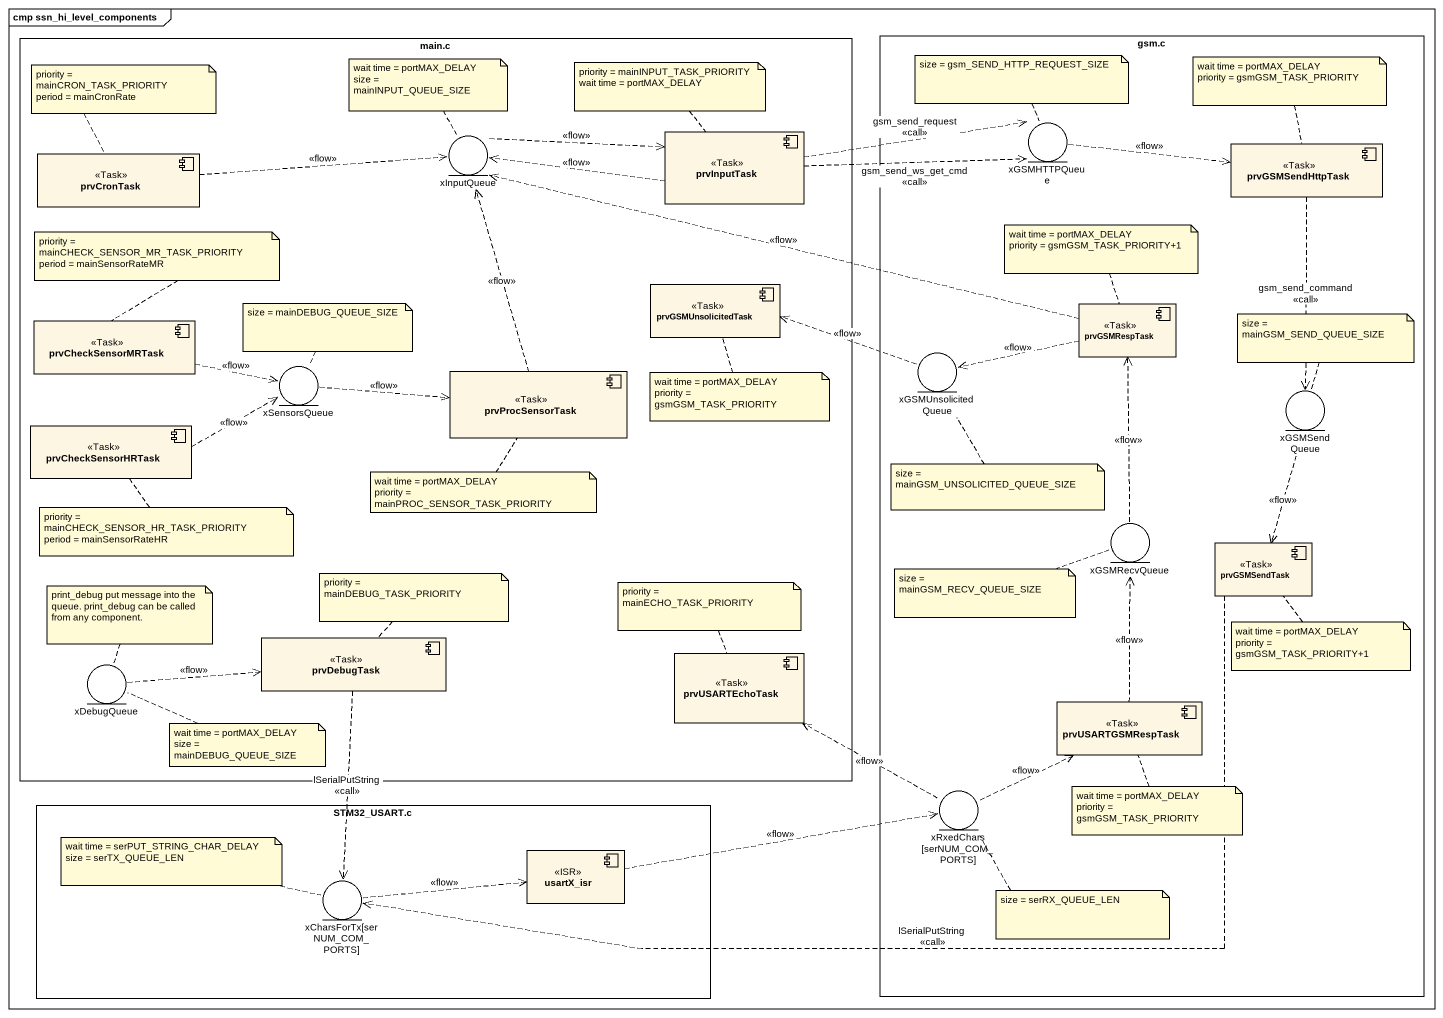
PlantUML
@startuml
mainframe cmp ssn_hi_level_components
rectangle "main.c" as main_c {
  entity xInputQueue
  component prvInputTask <<Task>>
  component prvCronTask <<Task>>
  component prvGSMUnsolicitedTask <<Task>>
  component prvCheckSensorMRTask <<Task>>
  entity xSensorsQueue
  component prvProcSensorTask <<Task>>
  component prvCheckSensorHRTask <<Task>>
  entity xDebugQueue
  component prvDebugTask <<Task>>
  component prvUSARTEchoTask <<Task>>
}
rectangle "gsm.c" as gsm_c {
  entity xGSMHTTPQueue
  component prvGSMSendHttpTask <<Task>>
  component prvGSMRespTask <<Task>>
  entity xGSMUnsolicitedQueue
  entity xGSMSendQueue
  entity xGSMRecvQueue
  component prvGSMSendTask <<Task>>
  component prvUSARTGSMRespTask <<Task>>
  entity "xRxedChars [serNUM_COM_PORTS]" as xRxedChars_serNUM_COM_PORTS
}
rectangle "STM32_USART.c" as STM32_USART_c {
  component usartX_isr <<ISR>>
  entity "xCharsForTx[serNUM_COM_PORTS]" as xCharsForTx_serNUM_COM_PORTS
}
xInputQueue .right.> prvInputTask : <<flow>>
prvInputTask .left.> xInputQueue : <<flow>>
prvInputTask .right.> xGSMHTTPQueue : gsm_send_request\n<<call>>
prvInputTask .right.> xGSMHTTPQueue : gsm_send_ws_get_cmd\n<<call>>
xGSMHTTPQueue .right.> prvGSMSendHttpTask : <<flow>>
prvGSMSendHttpTask ..> xGSMSendQueue : gsm_send_command\n<<call>>
prvCronTask .right.> xInputQueue : <<flow>>
prvGSMRespTask .left.> xInputQueue : <<flow>>
prvGSMRespTask .left.> xGSMUnsolicitedQueue : <<flow>>
prvCheckSensorMRTask .right.> xSensorsQueue : <<flow>>
xSensorsQueue .right.> prvProcSensorTask : <<flow>>
prvProcSensorTask .up.> xInputQueue : <<flow>>
xGSMUnsolicitedQueue .left.> prvGSMUnsolicitedTask : <<flow>>
xGSMSendQueue ..> prvGSMSendTask : <<flow>>
prvCheckSensorHRTask .right.> xSensorsQueue : <<flow>>
xGSMRecvQueue .up.> prvGSMRespTask : <<flow>>
prvGSMSendTask .left.> xCharsForTx_serNUM_COM_PORTS : lSerialPutString\n<<call>>
xDebugQueue .right.> prvDebugTask : <<flow>>
prvDebugTask ..> xCharsForTx_serNUM_COM_PORTS : lSerialPutString\n<<call>>
prvUSARTGSMRespTask .up.> xGSMRecvQueue : <<flow>>
xRxedChars_serNUM_COM_PORTS .up.> prvUSARTEchoTask : <<flow>>
xRxedChars_serNUM_COM_PORTS .up.> prvUSARTGSMRespTask : <<flow>>
usartX_isr .right.> xRxedChars_serNUM_COM_PORTS : <<flow>>
xCharsForTx_serNUM_COM_PORTS .right.> usartX_isr : <<flow>>
note top of prvCronTask
  priority = mainCRON_TASK_PRIORITY
  period = mainCronRate
end note
note top of xInputQueue
  wait time = portMAX_DELAY
  size = mainINPUT_QUEUE_SIZE
end note
note top of prvInputTask
  priority = mainINPUT_TASK_PRIORITY
  wait time = portMAX_DELAY
end note
note top of xGSMHTTPQueue : size = gsm_SEND_HTTP_REQUEST_SIZE
note top of prvGSMSendHttpTask
  wait time = portMAX_DELAY
  priority = gsmGSM_TASK_PRIORITY
end note
note top of prvCheckSensorMRTask
  priority = mainCHECK_SENSOR_MR_TASK_PRIORITY
  period = mainSensorRateMR
end note
note top of prvGSMRespTask
  wait time = portMAX_DELAY
  priority = gsmGSM_TASK_PRIORITY+1
end note
note top of xSensorsQueue : size = mainDEBUG_QUEUE_SIZE
note top of xGSMSendQueue : size = mainGSM_SEND_QUEUE_SIZE
note bottom of prvGSMUnsolicitedTask
  wait time = portMAX_DELAY
  priority = gsmGSM_TASK_PRIORITY
end note
note bottom of prvProcSensorTask
  wait time = portMAX_DELAY
  priority = mainPROC_SENSOR_TASK_PRIORITY
end note
note bottom of xGSMUnsolicitedQueue : size = mainGSM_UNSOLICITED_QUEUE_SIZE
note bottom of prvCheckSensorHRTask
  priority = mainCHECK_SENSOR_HR_TASK_PRIORITY
  period = mainSensorRateHR
end note
note top of xDebugQueue : print_debug put message into the queue. print_debug can be called from any component.
note top of prvDebugTask : priority = mainDEBUG_TASK_PRIORITY
note top of prvUSARTEchoTask : priority = mainECHO_TASK_PRIORITY
note left of xGSMRecvQueue : size = mainGSM_RECV_QUEUE_SIZE
note bottom of prvGSMSendTask
  wait time = portMAX_DELAY
  priority = gsmGSM_TASK_PRIORITY+1
end note
note right of xDebugQueue
  wait time = portMAX_DELAY
  size = mainDEBUG_QUEUE_SIZE
end note
note bottom of prvUSARTGSMRespTask
  wait time = portMAX_DELAY
  priority = gsmGSM_TASK_PRIORITY
end note
note left of xCharsForTx_serNUM_COM_PORTS
  wait time = serPUT_STRING_CHAR_DELAY
  size = serTX_QUEUE_LEN
end note
note bottom of xRxedChars_serNUM_COM_PORTS : size = serRX_QUEUE_LEN
@enduml
